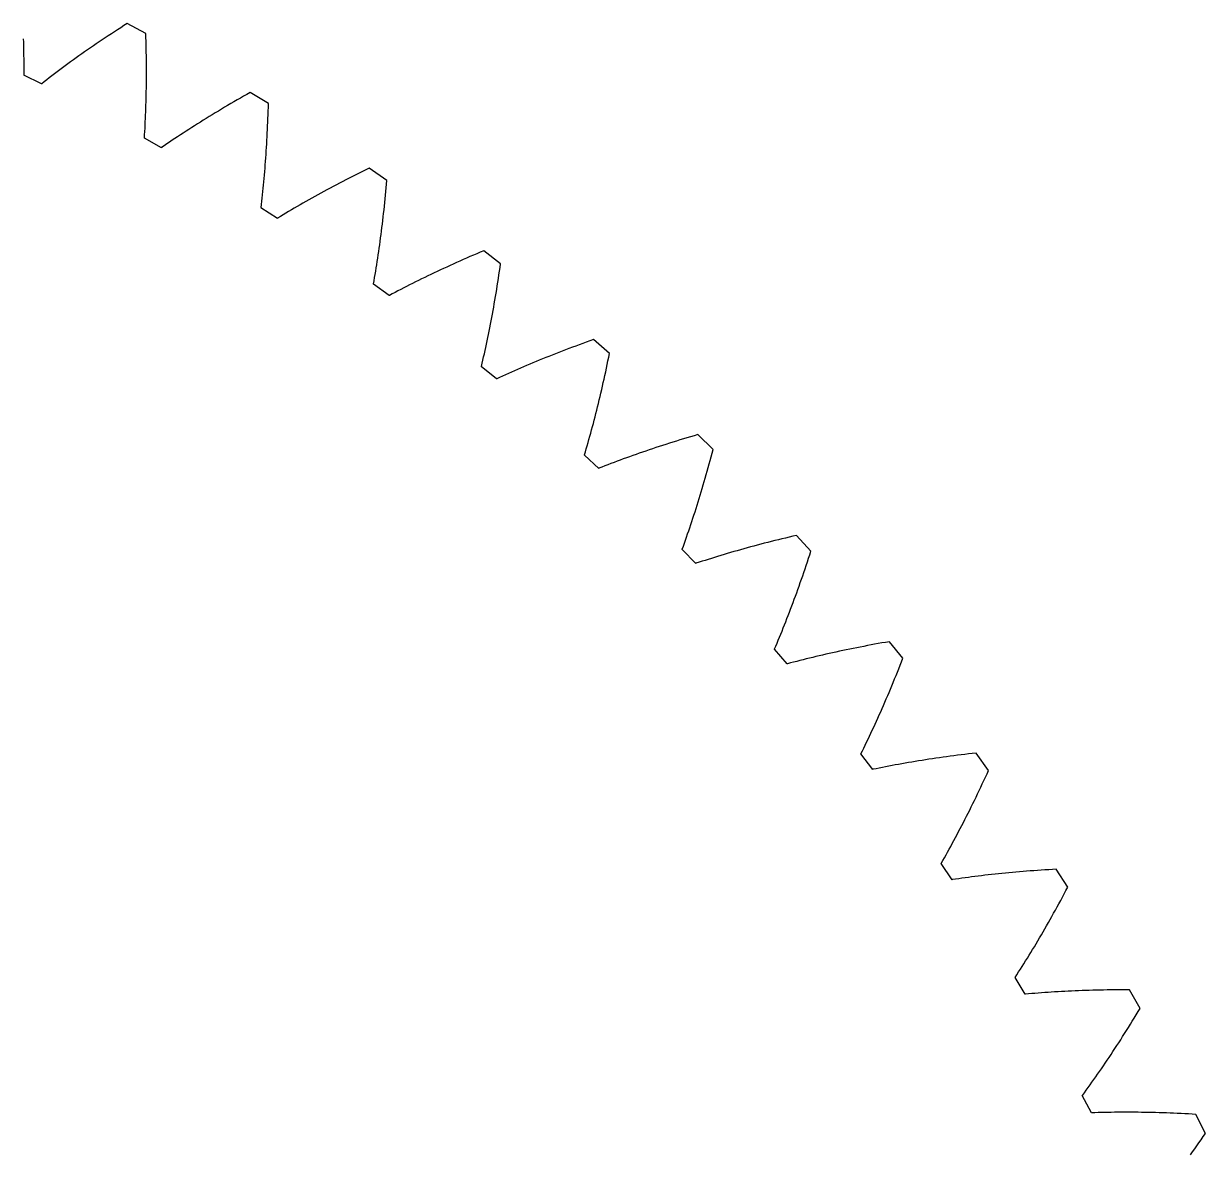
# Model space of a CAD drawing. Header units: metres. Extents: x -124 to 124, y -10 to 132.
# Drawn here: x 52.4 to 111.9, y 60.9 to 117.8 of the extents above; entities that cross this region are included whole.
import ezdxf

# ---------------------------------------------------------------- set-up
doc = ezdxf.new("R2010")
doc.units = ezdxf.units.M

msp = doc.modelspace()

# ---------------------------------------------------------------- linework, layer by layer
for p, q in [((56.8108, 117.3), (56.6567, 117.198)), ((56.9661, 117.403), (56.8108, 117.3)), ((57.1225, 117.505), (56.9661, 117.403)), ((57.2801, 117.607), (57.1225, 117.505)), ((57.4389, 117.71), (57.2801, 117.607)), ((57.5989, 117.812), (57.4389, 117.71)), ((58.5483, 117.311), (57.5989, 117.812)), ((58.554, 117.121), (58.5483, 117.311)), ((52.3943, 116.875), (52.3895, 117.046)), ((52.3987, 116.706), (52.3943, 116.875)), ((52.4025, 116.537), (52.3987, 116.706)), ((55.9035, 116.689), (55.7563, 116.588)), ((56.0518, 116.791), (55.9035, 116.689)), ((56.2013, 116.893), (56.0518, 116.791)), ((56.3519, 116.994), (56.2013, 116.893)), ((56.5037, 117.096), (56.3519, 116.994)), ((56.6567, 117.198), (56.5037, 117.096)), ((58.5591, 116.932), (58.554, 117.121)), ((58.5636, 116.745), (58.5591, 116.932)), ((58.5674, 116.558), (58.5636, 116.745)), ((52.4057, 116.37), (52.4025, 116.537)), ((52.4084, 116.203), (52.4057, 116.37)), ((52.4106, 116.038), (52.4084, 116.203)), ((55.0377, 116.082), (54.8974, 115.982)), ((55.1791, 116.183), (55.0377, 116.082)), ((55.3217, 116.284), (55.1791, 116.183)), ((55.4654, 116.385), (55.3217, 116.284)), ((55.6103, 116.486), (55.4654, 116.385)), ((55.7563, 116.588), (55.6103, 116.486)), ((58.5707, 116.372), (58.5674, 116.558)), ((58.5734, 116.187), (58.5707, 116.372)), ((58.5755, 116.003), (58.5734, 116.187)), ((52.4123, 115.873), (52.4106, 116.038)), ((52.4135, 115.71), (52.4123, 115.873)), ((52.4141, 115.547), (52.4135, 115.71)), ((52.4143, 115.386), (52.4141, 115.547)), ((54.2129, 115.481), (54.0793, 115.382)), ((54.3475, 115.581), (54.2129, 115.481)), ((54.4833, 115.681), (54.3475, 115.581)), ((54.6202, 115.781), (54.4833, 115.681)), ((54.7582, 115.881), (54.6202, 115.781)), ((54.8974, 115.982), (54.7582, 115.881)), ((58.577, 115.82), (58.5755, 116.003)), ((58.578, 115.638), (58.577, 115.82)), ((58.5784, 115.458), (58.578, 115.638)), ((52.409, 115.216), (52.4139, 115.226)), ((53.2967, 114.779), (52.409, 115.216)), ((52.4139, 115.226), (52.4143, 115.386)), ((53.4285, 114.887), (53.3017, 114.789)), ((53.5565, 114.986), (53.4285, 114.887)), ((53.6855, 115.085), (53.5565, 114.986)), ((53.8157, 115.183), (53.6855, 115.085)), ((53.9469, 115.283), (53.8157, 115.183)), ((54.0793, 115.382), (53.9469, 115.283)), ((58.5745, 114.745), (58.5763, 114.921)), ((58.5763, 114.921), (58.5776, 115.099)), ((58.5776, 115.099), (58.5783, 115.278)), ((58.5783, 115.278), (58.5784, 115.458)), ((53.3017, 114.789), (53.2967, 114.779)), ((58.5661, 114.221), (58.5694, 114.394)), ((58.5694, 114.394), (58.5723, 114.569)), ((58.5723, 114.569), (58.5745, 114.745)), ((63.8025, 114.344), (63.637, 114.251)), ((64.7218, 113.79), (63.8025, 114.344)), ((58.5477, 113.536), (58.553, 113.706)), ((58.553, 113.706), (58.5579, 113.876)), ((58.5579, 113.876), (58.5622, 114.048)), ((58.5622, 114.048), (58.5661, 114.221)), ((62.6683, 113.692), (62.5109, 113.599)), ((62.8268, 113.785), (62.6683, 113.692)), ((62.9865, 113.878), (62.8268, 113.785)), ((63.1474, 113.971), (62.9865, 113.878)), ((63.3094, 114.064), (63.1474, 113.971)), ((63.4726, 114.158), (63.3094, 114.064)), ((63.637, 114.251), (63.4726, 114.158)), ((64.7167, 113.6), (64.7218, 113.79)), ((58.5287, 113.034), (58.5355, 113.201)), ((58.5355, 113.201), (58.5418, 113.368)), ((58.5418, 113.368), (58.5477, 113.536)), ((61.7415, 113.134), (61.5911, 113.041)), ((61.8931, 113.227), (61.7415, 113.134)), ((62.0458, 113.32), (61.8931, 113.227)), ((62.1997, 113.413), (62.0458, 113.32)), ((62.3547, 113.506), (62.1997, 113.413)), ((62.5109, 113.599), (62.3547, 113.506)), ((64.6979, 113.036), (64.7047, 113.223)), ((64.7047, 113.223), (64.711, 113.411)), ((64.711, 113.411), (64.7167, 113.6)), ((58.4969, 112.379), (58.5056, 112.541)), ((58.5056, 112.541), (58.5137, 112.704)), ((58.5137, 112.704), (58.5214, 112.869)), ((58.5214, 112.869), (58.5287, 113.034)), ((60.8563, 112.579), (60.7127, 112.486)), ((61.0009, 112.671), (60.8563, 112.579)), ((61.1468, 112.763), (61.0009, 112.671)), ((61.2937, 112.856), (61.1468, 112.763)), ((61.4418, 112.948), (61.2937, 112.856)), ((61.5911, 113.041), (61.4418, 112.948)), ((64.6743, 112.482), (64.6827, 112.666)), ((64.6827, 112.666), (64.6905, 112.851)), ((64.6905, 112.851), (64.6979, 113.036)), ((58.4729, 112.048), (58.4784, 112.058)), ((59.3343, 111.562), (58.4729, 112.048)), ((58.4784, 112.058), (58.4879, 112.218)), ((58.4879, 112.218), (58.4969, 112.379)), ((59.8754, 111.936), (59.7398, 111.844)), ((60.0121, 112.027), (59.8754, 111.936)), ((60.15, 112.119), (60.0121, 112.027)), ((60.289, 112.21), (60.15, 112.119)), ((60.4291, 112.302), (60.289, 112.21)), ((60.5703, 112.394), (60.4291, 112.302)), ((60.7127, 112.486), (60.5703, 112.394)), ((64.6356, 111.758), (64.646, 111.937)), ((64.646, 111.937), (64.656, 112.118)), ((64.656, 112.118), (64.6654, 112.299)), ((64.6654, 112.299), (64.6743, 112.482)), ((59.3398, 111.571), (59.3343, 111.562)), ((59.472, 111.662), (59.3398, 111.571)), ((59.6054, 111.753), (59.472, 111.662)), ((59.7398, 111.844), (59.6054, 111.753)), ((64.6015, 111.226), (64.6133, 111.402)), ((64.6133, 111.402), (64.6247, 111.579)), ((64.6247, 111.579), (64.6356, 111.758)), ((64.5631, 110.703), (64.5764, 110.876)), ((64.5764, 110.876), (64.5892, 111.051)), ((64.5892, 111.051), (64.6015, 111.226)), ((64.5057, 110.021), (64.5207, 110.19)), ((64.5207, 110.19), (64.5353, 110.36)), ((64.5353, 110.36), (64.5494, 110.531)), ((64.5494, 110.531), (64.5631, 110.703)), ((69.1227, 110.193), (68.9568, 110.109)), ((69.2898, 110.276), (69.1227, 110.193)), ((69.458, 110.36), (69.2898, 110.276)), ((69.6275, 110.444), (69.458, 110.36)), ((69.7981, 110.527), (69.6275, 110.444)), ((70.6842, 109.921), (69.7981, 110.527)), ((64.4414, 109.356), (64.4581, 109.521)), ((64.4581, 109.521), (64.4743, 109.686)), ((64.4743, 109.686), (64.4902, 109.853)), ((64.4902, 109.853), (64.5057, 110.021)), ((67.828, 109.521), (67.6713, 109.437)), ((67.9857, 109.605), (67.828, 109.521)), ((68.1447, 109.689), (67.9857, 109.605)), ((68.3047, 109.773), (68.1447, 109.689)), ((68.466, 109.857), (68.3047, 109.773)), ((68.6284, 109.941), (68.466, 109.857)), ((68.792, 110.025), (68.6284, 109.941)), ((68.9568, 110.109), (68.792, 110.025)), ((70.6348, 109.357), (70.6517, 109.544)), ((70.6517, 109.544), (70.6682, 109.732)), ((70.6682, 109.732), (70.6842, 109.921)), ((64.3889, 108.868), (64.4068, 109.03)), ((64.4068, 109.03), (64.4243, 109.192)), ((64.4243, 109.192), (64.4414, 109.356)), ((66.7558, 108.933), (66.6073, 108.849)), ((66.9055, 109.017), (66.7558, 108.933)), ((67.0564, 109.101), (66.9055, 109.017)), ((67.2084, 109.185), (67.0564, 109.101)), ((67.3615, 109.269), (67.2084, 109.185)), ((67.5159, 109.353), (67.3615, 109.269)), ((67.6713, 109.437), (67.5159, 109.353)), ((70.581, 108.802), (70.5994, 108.986)), ((70.5994, 108.986), (70.6173, 109.171)), ((70.6173, 109.171), (70.6348, 109.357)), ((64.3461, 108.539), (64.3521, 108.549)), ((65.1783, 108.005), (64.3461, 108.539)), ((64.3521, 108.549), (64.3707, 108.708)), ((64.3707, 108.708), (64.3889, 108.868)), ((65.7399, 108.347), (65.5993, 108.264)), ((65.8816, 108.43), (65.7399, 108.347)), ((66.0244, 108.514), (65.8816, 108.43)), ((66.1684, 108.598), (66.0244, 108.514)), ((66.3136, 108.681), (66.1684, 108.598)), ((66.4598, 108.765), (66.3136, 108.681)), ((66.6073, 108.849), (66.4598, 108.765)), ((70.523, 108.256), (70.5428, 108.437)), ((70.5428, 108.437), (70.5621, 108.619)), ((70.5621, 108.619), (70.581, 108.802)), ((65.1843, 108.014), (65.1783, 108.005)), ((65.3215, 108.097), (65.1843, 108.014)), ((65.4598, 108.18), (65.3215, 108.097)), ((65.5993, 108.264), (65.4598, 108.18)), ((70.4611, 107.72), (70.4822, 107.898)), ((70.4822, 107.898), (70.5028, 108.077)), ((70.5028, 108.077), (70.523, 108.256)), ((70.3727, 107.021), (70.3954, 107.194)), ((70.3954, 107.194), (70.4177, 107.369)), ((70.4177, 107.369), (70.4396, 107.544)), ((70.4396, 107.544), (70.4611, 107.72)), ((70.3022, 106.508), (70.326, 106.678)), ((70.326, 106.678), (70.3496, 106.849)), ((70.3496, 106.849), (70.3727, 107.021)), ((70.2029, 105.839), (70.2283, 106.005)), ((70.2283, 106.005), (70.2533, 106.171)), ((70.2533, 106.171), (70.2779, 106.339)), ((70.2779, 106.339), (70.3022, 106.508)), ((74.7021, 106.005), (74.5329, 105.93)), ((74.8726, 106.079), (74.7021, 106.005)), ((75.0442, 106.153), (74.8726, 106.079)), ((75.2169, 106.227), (75.0442, 106.153)), ((75.3909, 106.301), (75.2169, 106.227)), ((75.566, 106.375), (75.3909, 106.301)), ((76.4161, 105.719), (75.566, 106.375)), ((70.1247, 105.349), (70.1511, 105.511)), ((70.1511, 105.511), (70.1772, 105.674)), ((70.1772, 105.674), (70.2029, 105.839)), ((73.3804, 105.407), (73.2204, 105.332)), ((73.5416, 105.482), (73.3804, 105.407)), ((73.7039, 105.557), (73.5416, 105.482)), ((73.8674, 105.632), (73.7039, 105.557)), ((74.032, 105.707), (73.8674, 105.632)), ((74.1978, 105.781), (74.032, 105.707)), ((74.3647, 105.856), (74.1978, 105.781)), ((74.5329, 105.93), (74.3647, 105.856)), ((76.3621, 105.344), (76.3893, 105.531)), ((76.3893, 105.531), (76.4161, 105.719)), ((70.0159, 104.71), (70.0436, 104.868)), ((70.0436, 104.868), (70.0709, 105.027)), ((70.0709, 105.027), (70.098, 105.187)), ((70.098, 105.187), (70.1247, 105.349)), ((72.1326, 104.806), (71.9818, 104.731)), ((72.2845, 104.881), (72.1326, 104.806)), ((72.4376, 104.956), (72.2845, 104.881)), ((72.5919, 105.032), (72.4376, 104.956)), ((72.7473, 105.107), (72.5919, 105.032)), ((72.9038, 105.182), (72.7473, 105.107)), ((73.0616, 105.257), (72.9038, 105.182)), ((73.2204, 105.332), (73.0616, 105.257)), ((76.2491, 104.607), (76.2779, 104.79)), ((76.2779, 104.79), (76.3064, 104.973)), ((76.3064, 104.973), (76.3344, 105.158)), ((76.3344, 105.158), (76.3621, 105.344)), ((70.0094, 104.701), (70.0159, 104.71)), ((70.8096, 104.12), (70.0094, 104.701)), ((70.9579, 104.204), (70.8162, 104.129)), ((71.1008, 104.279), (70.9579, 104.204)), ((71.2448, 104.354), (71.1008, 104.279)), ((71.3899, 104.43), (71.2448, 104.354)), ((71.5361, 104.505), (71.3899, 104.43)), ((71.6835, 104.58), (71.5361, 104.505)), ((71.8321, 104.655), (71.6835, 104.58)), ((71.9818, 104.731), (71.8321, 104.655)), ((76.1601, 104.066), (76.1901, 104.245)), ((76.1901, 104.245), (76.2198, 104.426)), ((76.2198, 104.426), (76.2491, 104.607)), ((70.8162, 104.129), (70.8096, 104.12)), ((76.0677, 103.534), (76.0988, 103.71)), ((76.0988, 103.71), (76.1296, 103.888)), ((76.1296, 103.888), (76.1601, 104.066)), ((75.9395, 102.841), (75.972, 103.013)), ((75.972, 103.013), (76.0042, 103.186)), ((76.0042, 103.186), (76.0361, 103.359)), ((76.0361, 103.359), (76.0677, 103.534)), ((75.8398, 102.333), (75.8733, 102.501)), ((75.8733, 102.501), (75.9065, 102.671)), ((75.9065, 102.671), (75.9395, 102.841)), ((75.7025, 101.671), (75.7372, 101.835)), ((75.7372, 101.835), (75.7717, 102)), ((75.7717, 102), (75.8059, 102.166)), ((75.8059, 102.166), (75.8398, 102.333)), ((80.9083, 101.836), (80.7305, 101.772)), ((81.0874, 101.899), (80.9083, 101.836)), ((81.8987, 101.196), (81.0874, 101.899)), ((75.5605, 101.026), (75.5964, 101.186)), ((75.5964, 101.186), (75.632, 101.346)), ((75.632, 101.346), (75.6674, 101.508)), ((75.6674, 101.508), (75.7025, 101.671)), ((79.1817, 101.19), (79.0153, 101.124)), ((79.3491, 101.255), (79.1817, 101.19)), ((79.5178, 101.32), (79.3491, 101.255)), ((79.6875, 101.385), (79.5178, 101.32)), ((79.8585, 101.45), (79.6875, 101.385)), ((80.0306, 101.515), (79.8585, 101.45)), ((80.2038, 101.579), (80.0306, 101.515)), ((80.3782, 101.644), (80.2038, 101.579)), ((80.5538, 101.708), (80.3782, 101.644)), ((80.7305, 101.772), (80.5538, 101.708)), ((81.8612, 101.01), (81.8987, 101.196)), ((75.4513, 100.554), (75.488, 100.711)), ((75.488, 100.711), (75.5244, 100.868)), ((75.5244, 100.868), (75.5605, 101.026)), ((77.726, 100.596), (77.57, 100.529)), ((77.8832, 100.662), (77.726, 100.596)), ((78.0415, 100.728), (77.8832, 100.662)), ((78.2009, 100.795), (78.0415, 100.728)), ((78.3615, 100.861), (78.2009, 100.795)), ((78.5232, 100.927), (78.3615, 100.861)), ((78.6861, 100.993), (78.5232, 100.927)), ((78.8502, 101.058), (78.6861, 100.993)), ((79.0153, 101.124), (78.8502, 101.058)), ((81.7466, 100.458), (81.7851, 100.641)), ((81.7851, 100.641), (81.8233, 100.825)), ((81.8233, 100.825), (81.8612, 101.01)), ((75.4443, 100.546), (75.4513, 100.554)), ((76.21, 99.9196), (75.4443, 100.546)), ((76.3629, 99.9952), (76.2171, 99.9282)), ((76.5098, 100.062), (76.3629, 99.9952)), ((76.6579, 100.129), (76.5098, 100.062)), ((76.8071, 100.196), (76.6579, 100.129)), ((76.9574, 100.263), (76.8071, 100.196)), ((77.1088, 100.329), (76.9574, 100.263)), ((77.2614, 100.396), (77.1088, 100.329)), ((77.4151, 100.463), (77.2614, 100.396)), ((77.57, 100.529), (77.4151, 100.463)), ((81.6288, 99.9162), (81.6684, 100.096)), ((81.6684, 100.096), (81.7077, 100.276)), ((81.7077, 100.276), (81.7466, 100.458)), ((76.2171, 99.9282), (76.21, 99.9196)), ((81.5081, 99.3842), (81.5487, 99.5604)), ((81.5487, 99.5604), (81.5889, 99.7377)), ((81.5889, 99.7377), (81.6288, 99.9162)), ((81.3429, 98.6906), (81.3846, 98.8623)), ((81.3846, 98.8623), (81.4261, 99.0352)), ((81.4261, 99.0352), (81.4673, 99.2091)), ((81.4673, 99.2091), (81.5081, 99.3842)), ((81.2159, 98.1822), (81.2585, 98.3505)), ((81.2585, 98.3505), (81.3008, 98.52)), ((81.3008, 98.52), (81.3429, 98.6906)), ((81.043, 97.5199), (81.0866, 97.6838)), ((81.0866, 97.6838), (81.13, 97.8488)), ((81.13, 97.8488), (81.1731, 98.0149)), ((81.1731, 98.0149), (81.2159, 98.1822)), ((80.8663, 96.8755), (80.9108, 97.035)), ((80.9108, 97.035), (80.9551, 97.1955)), ((80.9551, 97.1955), (80.9992, 97.3571)), ((80.9992, 97.3571), (81.043, 97.5199)), ((86.1619, 97.063), (85.9807, 97.0095)), ((86.3443, 97.1163), (86.1619, 97.063)), ((87.1141, 96.3681), (86.3443, 97.1163)), ((80.7315, 96.404), (80.7766, 96.5601)), ((80.7766, 96.5601), (80.8216, 96.7173)), ((80.8216, 96.7173), (80.8663, 96.8755)), ((84.2314, 96.4605), (84.0627, 96.4044)), ((84.4012, 96.5164), (84.2314, 96.4605)), ((84.5721, 96.5721), (84.4012, 96.5164)), ((84.7442, 96.6276), (84.5721, 96.5721)), ((84.9174, 96.6829), (84.7442, 96.6276)), ((85.0918, 96.7379), (84.9174, 96.6829)), ((85.2673, 96.7927), (85.0918, 96.7379)), ((85.4439, 96.8473), (85.2673, 96.7927)), ((85.6217, 96.9016), (85.4439, 96.8473)), ((85.8006, 96.9557), (85.6217, 96.9016)), ((85.9807, 97.0095), (85.8006, 96.9557)), ((80.6331, 96.087), (80.6406, 96.0953)), ((81.3619, 95.4181), (80.6331, 96.087)), ((80.6406, 96.0953), (80.6861, 96.2491)), ((80.6861, 96.2491), (80.7315, 96.404)), ((82.4387, 95.8338), (82.2826, 95.7759)), ((82.596, 95.8916), (82.4387, 95.8338)), ((82.7544, 95.9492), (82.596, 95.8916)), ((82.914, 96.0067), (82.7544, 95.9492)), ((83.0747, 96.064), (82.914, 96.0067)), ((83.2365, 96.1211), (83.0747, 96.064)), ((83.3995, 96.1781), (83.2365, 96.1211)), ((83.5636, 96.235), (83.3995, 96.1781)), ((83.7288, 96.2916), (83.5636, 96.235)), ((83.8952, 96.3481), (83.7288, 96.2916)), ((84.0627, 96.4044), (83.8952, 96.3481)), ((86.9691, 95.8201), (87.0177, 96.0017)), ((87.0177, 96.0017), (87.0661, 96.1843)), ((87.0661, 96.1843), (87.1141, 96.3681)), ((81.3695, 95.4264), (81.3619, 95.4181)), ((81.5188, 95.4849), (81.3695, 95.4264)), ((81.6693, 95.5433), (81.5188, 95.4849)), ((81.8209, 95.6016), (81.6693, 95.5433)), ((81.9737, 95.6599), (81.8209, 95.6016)), ((82.1276, 95.718), (81.9737, 95.6599)), ((82.2826, 95.7759), (82.1276, 95.718)), ((86.7716, 95.1053), (86.8214, 95.2823)), ((86.8214, 95.2823), (86.8709, 95.4605)), ((86.8709, 95.4605), (86.9201, 95.6397)), ((86.9201, 95.6397), (86.9691, 95.8201)), ((86.6208, 94.5811), (86.6713, 94.7547)), ((86.6713, 94.7547), (86.7216, 94.9295)), ((86.7216, 94.9295), (86.7716, 95.1053)), ((86.4162, 93.8981), (86.4677, 94.0672)), ((86.4677, 94.0672), (86.5189, 94.2374)), ((86.5189, 94.2374), (86.57, 94.4087)), ((86.57, 94.4087), (86.6208, 94.5811)), ((86.2604, 93.3978), (86.3125, 93.5634)), ((86.3125, 93.5634), (86.3645, 93.7302)), ((86.3645, 93.7302), (86.4162, 93.8981)), ((86.05, 92.7464), (86.1029, 92.9076)), ((86.1029, 92.9076), (86.1556, 93.0698)), ((86.1556, 93.0698), (86.2081, 93.2332)), ((86.2081, 93.2332), (86.2604, 93.3978)), ((85.8367, 92.1132), (85.8903, 92.2698)), ((85.8903, 92.2698), (85.9437, 92.4276)), ((85.9437, 92.4276), (85.9969, 92.5864)), ((85.9969, 92.5864), (86.05, 92.7464)), ((85.6752, 91.6502), (85.7292, 91.8034)), ((85.7292, 91.8034), (85.7831, 91.9577)), ((85.7831, 91.9577), (85.8367, 92.1132)), ((89.8702, 91.6896), (89.6942, 91.6443)), ((90.0475, 91.7346), (89.8702, 91.6896)), ((90.2258, 91.7793), (90.0475, 91.7346)), ((90.4053, 91.8237), (90.2258, 91.7793)), ((90.5859, 91.8678), (90.4053, 91.8237)), ((90.7676, 91.9115), (90.5859, 91.8678)), ((90.9505, 91.955), (90.7676, 91.9115)), ((91.1344, 91.9981), (90.9505, 91.955)), ((91.3195, 92.0409), (91.1344, 91.9981)), ((92.0454, 91.25), (91.3195, 92.0409)), ((85.5589, 91.3393), (85.5669, 91.3471)), ((86.2483, 90.6299), (85.5589, 91.3393)), ((85.5669, 91.3471), (85.6211, 91.4981)), ((85.6211, 91.4981), (85.6752, 91.6502)), ((87.6689, 91.0806), (87.5075, 91.0321)), ((87.8315, 91.1288), (87.6689, 91.0806)), ((87.9952, 91.1769), (87.8315, 91.1288)), ((88.16, 91.2247), (87.9952, 91.1769)), ((88.326, 91.2723), (88.16, 91.2247)), ((88.4931, 91.3197), (88.326, 91.2723)), ((88.6613, 91.3669), (88.4931, 91.3197)), ((88.8306, 91.4137), (88.6613, 91.3669)), ((89.0011, 91.4604), (88.8306, 91.4137)), ((89.1726, 91.5068), (89.0011, 91.4604)), ((89.3454, 91.5529), (89.1726, 91.5068)), ((89.5192, 91.5987), (89.3454, 91.5529)), ((89.6942, 91.6443), (89.5192, 91.5987)), ((91.9283, 90.8896), (91.987, 91.0692)), ((91.987, 91.0692), (92.0454, 91.25)), ((86.2564, 90.6377), (86.2483, 90.6299)), ((86.4088, 90.6876), (86.2564, 90.6377)), ((86.5624, 90.7373), (86.4088, 90.6876)), ((86.7171, 90.7869), (86.5624, 90.7373)), ((86.8729, 90.8363), (86.7171, 90.7869)), ((87.0299, 90.8855), (86.8729, 90.8363)), ((87.188, 90.9346), (87.0299, 90.8855)), ((87.3472, 90.9834), (87.188, 90.9346)), ((87.5075, 91.0321), (87.3472, 90.9834)), ((91.7508, 90.3577), (91.8102, 90.5338)), ((91.8102, 90.5338), (91.8693, 90.7111)), ((91.8693, 90.7111), (91.9283, 90.8896)), ((91.5714, 89.836), (91.6314, 90.0088)), ((91.6314, 90.0088), (91.6912, 90.1826)), ((91.6912, 90.1826), (91.7508, 90.3577)), ((91.3296, 89.1566), (91.3903, 89.3248)), ((91.3903, 89.3248), (91.4509, 89.494)), ((91.4509, 89.494), (91.5112, 89.6645)), ((91.5112, 89.6645), (91.5714, 89.836)), ((91.1464, 88.6591), (91.2076, 88.8238)), ((91.2076, 88.8238), (91.2687, 88.9897)), ((91.2687, 88.9897), (91.3296, 89.1566)), ((90.9001, 88.0117), (90.9619, 88.1719)), ((90.9619, 88.1719), (91.0235, 88.3331)), ((91.0235, 88.3331), (91.085, 88.4956)), ((91.085, 88.4956), (91.1464, 88.6591)), ((90.6519, 87.3826), (90.7141, 87.5382)), ((90.7141, 87.5382), (90.7763, 87.6949)), ((90.7763, 87.6949), (90.8383, 87.8528)), ((90.8383, 87.8528), (90.9001, 88.0117)), ((90.4022, 86.7717), (90.4647, 86.9228)), ((90.4647, 86.9228), (90.5272, 87.0749)), ((90.5272, 87.0749), (90.5896, 87.2282)), ((90.5896, 87.2282), (90.6519, 87.3826)), ((90.2057, 86.3181), (90.2141, 86.3255)), ((90.8535, 85.5705), (90.2057, 86.3181)), ((90.2141, 86.3255), (90.2768, 86.4731)), ((90.2768, 86.4731), (90.3395, 86.6218)), ((90.3395, 86.6218), (90.4022, 86.7717)), ((93.9981, 86.3152), (93.8231, 86.279)), ((94.1743, 86.351), (93.9981, 86.3152)), ((94.3516, 86.3866), (94.1743, 86.351)), ((94.53, 86.4217), (94.3516, 86.3866)), ((94.7095, 86.4565), (94.53, 86.4217)), ((94.8901, 86.491), (94.7095, 86.4565)), ((95.0718, 86.525), (94.8901, 86.491)), ((95.2546, 86.5587), (95.0718, 86.525)), ((95.4385, 86.5921), (95.2546, 86.5587)), ((95.6236, 86.625), (95.4385, 86.5921)), ((95.8097, 86.6575), (95.6236, 86.625)), ((95.9969, 86.6897), (95.8097, 86.6575)), ((96.6765, 85.8586), (95.9969, 86.6897)), ((91.4888, 85.7409), (91.3304, 85.7005)), ((91.6483, 85.7811), (91.4888, 85.7409)), ((91.8089, 85.821), (91.6483, 85.7811)), ((91.9707, 85.8607), (91.8089, 85.821)), ((92.1335, 85.9002), (91.9707, 85.8607)), ((92.2975, 85.9394), (92.1335, 85.9002)), ((92.4625, 85.9783), (92.2975, 85.9394)), ((92.6287, 86.0169), (92.4625, 85.9783)), ((92.796, 86.0552), (92.6287, 86.0169)), ((92.9644, 86.0933), (92.796, 86.0552)), ((93.1339, 86.1311), (92.9644, 86.0933)), ((93.3045, 86.1685), (93.1339, 86.1311)), ((93.4763, 86.2057), (93.3045, 86.1685)), ((93.6491, 86.2425), (93.4763, 86.2057)), ((93.8231, 86.279), (93.6491, 86.2425)), ((96.6078, 85.6815), (96.6765, 85.8586)), ((90.8619, 85.5778), (90.8535, 85.5705)), ((91.017, 85.6189), (90.8619, 85.5778)), ((91.1732, 85.6598), (91.017, 85.6189)), ((91.3304, 85.7005), (91.1732, 85.6598)), ((96.3314, 84.9846), (96.4007, 85.1571)), ((96.4007, 85.1571), (96.4699, 85.3307)), ((96.4699, 85.3307), (96.5389, 85.5055)), ((96.5389, 85.5055), (96.6078, 85.6815)), ((96.1225, 84.4741), (96.1923, 84.6431)), ((96.1923, 84.6431), (96.2619, 84.8132)), ((96.2619, 84.8132), (96.3314, 84.9846)), ((95.8423, 83.8096), (95.9125, 83.974)), ((95.9125, 83.974), (95.9827, 84.1395)), ((95.9827, 84.1395), (96.0526, 84.3062)), ((96.0526, 84.3062), (96.1225, 84.4741)), ((95.631, 83.3233), (95.7015, 83.4843)), ((95.7015, 83.4843), (95.772, 83.6463)), ((95.772, 83.6463), (95.8423, 83.8096)), ((95.3482, 82.6911), (95.419, 82.8474)), ((95.419, 82.8474), (95.4897, 83.0049)), ((95.4897, 83.0049), (95.5604, 83.1635)), ((95.5604, 83.1635), (95.631, 83.3233)), ((95.0645, 82.0771), (95.1355, 82.2289)), ((95.1355, 82.2289), (95.2064, 82.3818)), ((95.2064, 82.3818), (95.2774, 82.5359)), ((95.2774, 82.5359), (95.3482, 82.6911)), ((94.7803, 81.4815), (94.8513, 81.6287)), ((94.8513, 81.6287), (94.9224, 81.777)), ((94.9224, 81.777), (94.9935, 81.9265)), ((94.9935, 81.9265), (95.0645, 82.0771)), ((94.5582, 81.0398), (94.567, 81.0467)), ((95.1622, 80.2565), (94.5582, 81.0398)), ((94.567, 81.0467), (94.6381, 81.1905)), ((94.6381, 81.1905), (94.7092, 81.3354)), ((94.7092, 81.3354), (94.7803, 81.4815)), ((99.4282, 80.9686), (99.2448, 80.945)), ((99.6126, 80.9918), (99.4282, 80.9686)), ((99.7982, 81.0146), (99.6126, 80.9918)), ((99.9848, 81.0369), (99.7982, 81.0146)), ((100.172, 81.0588), (99.9848, 81.0369)), ((100.361, 81.0802), (100.172, 81.0588)), ((100.992, 80.2117), (100.361, 81.0802)), ((95.6459, 80.359), (95.4865, 80.3274)), ((95.8063, 80.3903), (95.6459, 80.359)), ((95.9678, 80.4213), (95.8063, 80.3903)), ((96.1305, 80.452), (95.9678, 80.4213)), ((96.2942, 80.4824), (96.1305, 80.452)), ((96.459, 80.5125), (96.2942, 80.4824)), ((96.6249, 80.5423), (96.459, 80.5125)), ((96.792, 80.5717), (96.6249, 80.5423)), ((96.9601, 80.6008), (96.792, 80.5717)), ((97.1293, 80.6295), (96.9601, 80.6008)), ((97.2996, 80.6579), (97.1293, 80.6295)), ((97.471, 80.6859), (97.2996, 80.6579)), ((97.6434, 80.7136), (97.471, 80.6859)), ((97.817, 80.7408), (97.6434, 80.7136)), ((97.9917, 80.7677), (97.817, 80.7408)), ((98.1674, 80.7943), (97.9917, 80.7677)), ((98.3443, 80.8204), (98.1674, 80.7943)), ((98.5222, 80.8461), (98.3443, 80.8204)), ((98.7012, 80.8715), (98.5222, 80.8461)), ((98.8813, 80.8964), (98.7012, 80.8715)), ((99.0625, 80.9209), (98.8813, 80.8964)), ((99.2448, 80.945), (99.0625, 80.9209)), ((95.1711, 80.2633), (95.1622, 80.2565)), ((95.3283, 80.2955), (95.1711, 80.2633)), ((95.4865, 80.3274), (95.3283, 80.2955)), ((100.756, 79.6964), (100.835, 79.867)), ((100.835, 79.867), (100.914, 80.0388)), ((100.914, 80.0388), (100.992, 80.2117)), ((100.439, 79.0258), (100.519, 79.1917)), ((100.519, 79.1917), (100.598, 79.3588)), ((100.598, 79.3588), (100.677, 79.527)), ((100.677, 79.527), (100.756, 79.6964)), ((100.201, 78.535), (100.281, 78.6974)), ((100.281, 78.6974), (100.36, 78.861)), ((100.36, 78.861), (100.439, 79.0258)), ((99.8833, 77.8969), (99.9629, 78.0546)), ((99.9629, 78.0546), (100.042, 78.2136)), ((100.042, 78.2136), (100.122, 78.3737)), ((100.122, 78.3737), (100.201, 78.535)), ((99.5649, 77.2772), (99.6445, 77.4304)), ((99.6445, 77.4304), (99.7241, 77.5847)), ((99.7241, 77.5847), (99.8037, 77.7402)), ((99.8037, 77.7402), (99.8833, 77.8969)), ((99.2465, 76.6759), (99.3261, 76.8245)), ((99.3261, 76.8245), (99.4057, 76.9742)), ((99.4057, 76.9742), (99.4853, 77.1251)), ((99.4853, 77.1251), (99.5649, 77.2772)), ((98.9286, 76.0928), (99.008, 76.2369)), ((99.008, 76.2369), (99.0875, 76.3821)), ((99.0875, 76.3821), (99.167, 76.5284)), ((99.167, 76.5284), (99.2465, 76.6759)), ((98.6115, 75.528), (98.6906, 75.6675)), ((98.6906, 75.6675), (98.7699, 75.8082)), ((98.7699, 75.8082), (98.8492, 75.95)), ((98.8492, 75.95), (98.9286, 76.0928)), ((98.6023, 75.5217), (98.6115, 75.528)), ((99.1606, 74.7051), (98.6023, 75.5217)), ((101.49, 75.0021), (101.317, 74.9839)), ((101.664, 75.0198), (101.49, 75.0021)), ((101.839, 75.0371), (101.664, 75.0198)), ((102.015, 75.054), (101.839, 75.0371)), ((102.192, 75.0705), (102.015, 75.054)), ((102.37, 75.0865), (102.192, 75.0705)), ((102.549, 75.102), (102.37, 75.0865)), ((102.729, 75.1171), (102.549, 75.102)), ((102.91, 75.1317), (102.729, 75.1171)), ((103.092, 75.1458), (102.91, 75.1317)), ((103.276, 75.1594), (103.092, 75.1458)), ((103.46, 75.1725), (103.276, 75.1594)), ((103.646, 75.1852), (103.46, 75.1725)), ((103.832, 75.1973), (103.646, 75.1852)), ((104.02, 75.209), (103.832, 75.1973)), ((104.208, 75.2201), (104.02, 75.209)), ((104.398, 75.2307), (104.208, 75.2201)), ((104.979, 74.3276), (104.398, 75.2307)), ((99.1699, 74.7114), (99.1606, 74.7051)), ((99.3286, 74.7346), (99.1699, 74.7114)), ((99.4884, 74.7574), (99.3286, 74.7346)), ((99.6493, 74.7798), (99.4884, 74.7574)), ((99.8113, 74.802), (99.6493, 74.7798)), ((99.9743, 74.8237), (99.8113, 74.802)), ((100.138, 74.8451), (99.9743, 74.8237)), ((100.304, 74.8661), (100.138, 74.8451)), ((100.47, 74.8867), (100.304, 74.8661)), ((100.637, 74.907), (100.47, 74.8867)), ((100.806, 74.9268), (100.637, 74.907)), ((100.975, 74.9462), (100.806, 74.9268)), ((101.146, 74.9652), (100.975, 74.9462)), ((101.317, 74.9839), (101.146, 74.9652)), ((104.625, 73.662), (104.713, 73.8266)), ((104.713, 73.8266), (104.802, 73.9924)), ((104.802, 73.9924), (104.89, 74.1594)), ((104.89, 74.1594), (104.979, 74.3276)), ((104.359, 73.1751), (104.448, 73.3363)), ((104.448, 73.3363), (104.536, 73.4986)), ((104.536, 73.4986), (104.625, 73.662)), ((104.005, 72.5423), (104.093, 72.6988)), ((104.093, 72.6988), (104.182, 72.8564)), ((104.182, 72.8564), (104.27, 73.0152)), ((104.27, 73.0152), (104.359, 73.1751)), ((103.651, 71.928), (103.739, 72.0798)), ((103.739, 72.0798), (103.828, 72.2328)), ((103.828, 72.2328), (103.916, 72.387)), ((103.916, 72.387), (104.005, 72.5423)), ((103.298, 71.3321), (103.386, 71.4793)), ((103.386, 71.4793), (103.474, 71.6277)), ((103.474, 71.6277), (103.563, 71.7773)), ((103.563, 71.7773), (103.651, 71.928)), ((102.946, 70.7545), (103.034, 70.8972)), ((103.034, 70.8972), (103.122, 71.041)), ((103.122, 71.041), (103.21, 71.186)), ((103.21, 71.186), (103.298, 71.3321)), ((102.596, 70.1951), (102.683, 70.3333)), ((102.683, 70.3333), (102.771, 70.4725)), ((102.771, 70.4725), (102.858, 70.613)), ((102.858, 70.613), (102.946, 70.7545)), ((102.325, 69.7816), (102.334, 69.7875)), ((102.836, 68.9346), (102.325, 69.7816)), ((102.334, 69.7875), (102.421, 69.9222)), ((102.421, 69.9222), (102.508, 70.0581)), ((102.508, 70.0581), (102.596, 70.1951)), ((104.321, 69.0518), (104.153, 69.0411)), ((104.491, 69.062), (104.321, 69.0518)), ((104.661, 69.0717), (104.491, 69.062)), ((104.832, 69.0809), (104.661, 69.0717)), ((105.005, 69.0897), (104.832, 69.0809)), ((105.178, 69.098), (105.005, 69.0897)), ((105.353, 69.1058), (105.178, 69.098)), ((105.528, 69.1131), (105.353, 69.1058)), ((105.705, 69.12), (105.528, 69.1131)), ((105.882, 69.1263), (105.705, 69.12)), ((106.061, 69.1321), (105.882, 69.1263)), ((106.241, 69.1374), (106.061, 69.1321)), ((106.422, 69.1421), (106.241, 69.1374)), ((106.603, 69.1463), (106.422, 69.1421)), ((106.786, 69.15), (106.603, 69.1463)), ((106.97, 69.1532), (106.786, 69.15)), ((107.155, 69.1558), (106.97, 69.1532)), ((107.341, 69.1578), (107.155, 69.1558)), ((107.528, 69.1593), (107.341, 69.1578)), ((107.716, 69.1602), (107.528, 69.1593)), ((107.905, 69.1605), (107.716, 69.1602)), ((108.095, 69.1602), (107.905, 69.1605)), ((108.622, 68.2255), (108.095, 69.1602)), ((102.845, 68.9403), (102.836, 68.9346)), ((103.005, 68.9543), (102.845, 68.9403)), ((103.166, 68.968), (103.005, 68.9543)), ((103.328, 68.9813), (103.166, 68.968)), ((103.491, 68.9941), (103.328, 68.9813)), ((103.655, 69.0065), (103.491, 68.9941)), ((103.82, 69.0185), (103.655, 69.0065)), ((103.986, 69.03), (103.82, 69.0185)), ((104.153, 69.0411), (103.986, 69.03)), ((108.329, 67.7405), (108.427, 67.901)), ((108.427, 67.901), (108.525, 68.0627)), ((108.525, 68.0627), (108.622, 68.2255)), ((107.938, 67.1103), (108.036, 67.2661)), ((108.036, 67.2661), (108.133, 67.4231)), ((108.133, 67.4231), (108.231, 67.5812)), ((108.231, 67.5812), (108.329, 67.7405)), ((107.646, 66.6499), (107.743, 66.8022)), ((107.743, 66.8022), (107.84, 66.9557)), ((107.84, 66.9557), (107.938, 67.1103)), ((107.257, 66.0521), (107.354, 66.1998)), ((107.354, 66.1998), (107.451, 66.3487)), ((107.451, 66.3487), (107.548, 66.4987)), ((107.548, 66.4987), (107.646, 66.6499)), ((106.773, 65.3308), (106.87, 65.4728)), ((106.87, 65.4728), (106.966, 65.6159)), ((106.966, 65.6159), (107.063, 65.7602)), ((107.063, 65.7602), (107.16, 65.9056)), ((107.16, 65.9056), (107.257, 66.0521)), ((106.389, 64.7743), (106.485, 64.9117)), ((106.485, 64.9117), (106.581, 65.0503)), ((106.581, 65.0503), (106.677, 65.19)), ((106.677, 65.19), (106.773, 65.3308)), ((106.008, 64.2358), (106.103, 64.3687)), ((106.103, 64.3687), (106.198, 64.5028)), ((106.198, 64.5028), (106.294, 64.638)), ((106.294, 64.638), (106.389, 64.7743)), ((105.713, 63.8385), (105.723, 63.8437)), ((106.175, 62.9636), (105.713, 63.8385)), ((105.723, 63.8437), (105.818, 63.9733)), ((105.818, 63.9733), (105.913, 64.104)), ((105.913, 64.104), (106.008, 64.2358)), ((106.185, 62.9688), (106.175, 62.9636)), ((106.345, 62.9737), (106.185, 62.9688)), ((106.507, 62.9781), (106.345, 62.9737)), ((106.669, 62.9821), (106.507, 62.9781)), ((106.833, 62.9856), (106.669, 62.9821)), ((106.997, 62.9887), (106.833, 62.9856)), ((107.162, 62.9912), (106.997, 62.9887)), ((107.329, 62.9932), (107.162, 62.9912)), ((107.497, 62.9948), (107.329, 62.9932)), ((107.665, 62.9958), (107.497, 62.9948)), ((107.835, 62.9963), (107.665, 62.9958)), ((108.005, 62.9963), (107.835, 62.9963)), ((108.177, 62.9957), (108.005, 62.9963)), ((108.35, 62.9947), (108.177, 62.9957)), ((108.523, 62.9931), (108.35, 62.9947)), ((108.698, 62.9909), (108.523, 62.9931)), ((108.874, 62.9882), (108.698, 62.9909)), ((109.05, 62.9849), (108.874, 62.9882)), ((109.228, 62.9811), (109.05, 62.9849)), ((109.407, 62.9767), (109.228, 62.9811)), ((109.586, 62.9717), (109.407, 62.9767)), ((109.767, 62.9661), (109.586, 62.9717)), ((109.949, 62.9599), (109.767, 62.9661)), ((110.132, 62.9532), (109.949, 62.9599)), ((110.315, 62.9458), (110.132, 62.9532)), ((110.5, 62.9379), (110.315, 62.9458)), ((110.686, 62.9293), (110.5, 62.9379)), ((110.872, 62.9201), (110.686, 62.9293)), ((111.06, 62.9102), (110.872, 62.9201)), ((111.249, 62.8998), (111.06, 62.9102)), ((111.438, 62.8887), (111.249, 62.8998)), ((111.912, 61.9253), (111.438, 62.8887)), ((111.805, 61.7683), (111.912, 61.9253)), ((111.485, 61.3044), (111.591, 61.4579)), ((111.591, 61.4579), (111.698, 61.6125)), ((111.698, 61.6125), (111.805, 61.7683)), ((111.165, 60.851), (111.271, 61.001)), ((111.271, 61.001), (111.378, 61.1522)), ((111.378, 61.1522), (111.485, 61.3044))]:
    msp.add_line(p, q)

doc.saveas('drawing.dxf')
